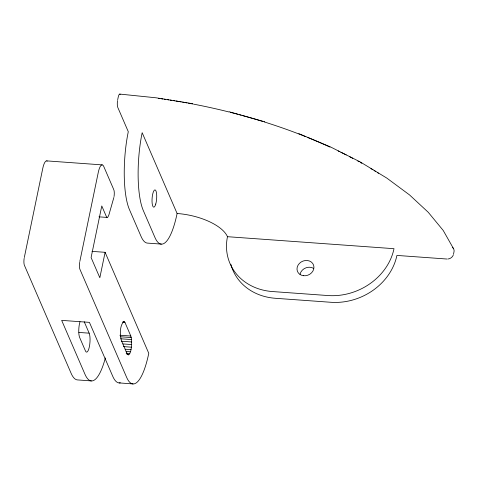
<?xml version="1.0" encoding="UTF-8"?>
<svg xmlns="http://www.w3.org/2000/svg" width="478" height="478" viewBox="0 0 478 478"><rect width="100%" height="100%" fill="white"/><g stroke="black" fill="none" stroke-linecap="round" stroke-linejoin="round"><path stroke-width="0.72" d="M131.665 344.554L131.593 339.571L130.823 336.022L124.997 322.554L123.736 321.389C119.542 326.289 119.96 334.307 121.316 340.354L127.136 353.822L128.403 354.987C131.378 352.615 131.121 348.014 131.665 344.554L122.9 343.921M24.306 257.54L42.733 168.537A14.424 3.794 -85.9 0 1 47.25 161.098M79.814 261.538L98.247 172.534A14.424 3.794 -85.9 0 1 103.792 166.553L113.77 189.635M117.696 99.681L118.221 97.142A5.772 1.518 -85.9 0 1 120.247 94.393M91.949 251.368L105.1 252.312L99.83 277.742L91.095 257.546L101.778 205.958L106.415 216.677M453.479 254.338L454.004 251.792A5.772 4.971 -23.4 0 0 452.564 247.514M113.883 197.414L108.894 214.891L107.909 217.03L107.096 217.43L98.952 216.845M46.671 160.883L102.178 164.886M227.474 236.694L394.003 248.691A57.689 49.67 -23.4 0 1 327.962 295.547L272.454 291.55A57.689 49.67 -23.4 0 1 227.474 236.694A43.265 18.833 11.7 0 0 177.105 213.493L142.169 132.699A57.689 15.182 -85.9 0 0 143.281 210.487L154.926 237.423A57.689 15.182 -85.9 0 0 177.105 213.493M446.858 259.022L396.913 255.425A57.689 49.67 -23.4 0 1 330.872 302.281L275.364 298.284A57.689 49.67 -23.4 0 1 230.838 264.232M161.361 244.103L147.487 243.105A57.689 15.182 -85.9 0 1 141.052 236.419L129.401 209.489A57.689 15.182 -85.9 0 1 128.289 131.701L117.809 107.466M122.948 321.533L124.411 321.64M122.81 322.399L124.997 322.554M119.87 335.233L130.823 336.022M78.936 332.437L89.159 333.172A10.098 2.659 -85.9 0 1 89.356 346.789A10.098 2.659 -85.9 0 1 85.472 350.971L79.653 337.51A10.098 2.659 -85.9 0 1 79.999 321.754M120.331 336.757L131.289 337.546M120.641 338.783L131.593 339.571M121.502 341.226L131.725 341.961M123.39 346.592L131.426 347.171M125.176 349.215L131.02 349.633M126.09 351.461L130.47 351.778M126.174 353.188L129.825 353.451M126.927 354.389L129.12 354.545M91.4 380.918L77.52 379.92A57.689 15.182 -85.9 0 1 71.085 373.234L24.414 265.32M119.153 382.92L133.027 383.918M119.799 94.082L156.121 97.805L192.807 103.738M229.231 111.786L264.77 121.812M298.81 133.643L330.776 147.075L360.113 161.881M107.096 217.43L106.618 217.048M360.526 162.12L386.81 178.085L409.509 194.899L428.234 212.274L443.202 230.438L453.562 248.727M105.1 252.312L148.772 353.308A57.689 15.182 -85.9 0 1 126.592 377.238L79.928 269.317A5.766 1.518 -85.9 0 1 79.665 262.368M84.212 321.73L89.159 333.172M117.642 106.982A5.778 1.518 -85.9 0 1 117.546 100.511M453.246 255.127A5.778 4.971 -23.4 0 1 447.743 259.022M158.529 98.384A283.562 123.414 11.7 0 1 159.987 98.582M161.439 98.785A283.562 123.414 11.7 0 1 162.896 98.994M164.354 99.203A283.562 123.414 11.7 0 1 165.812 99.412M167.27 99.633A283.562 123.414 11.7 0 1 168.734 99.854M170.192 100.075A283.562 123.414 11.7 0 1 171.656 100.302M173.114 100.535A283.562 123.414 11.7 0 1 174.578 100.768M176.041 101.007A283.562 123.414 11.7 0 1 181.156 101.868M182.614 102.125A283.562 123.414 11.7 0 1 184.078 102.382M185.536 102.639A283.562 123.414 11.7 0 1 186.994 102.901M188.452 103.17A283.562 123.414 11.7 0 1 192.819 103.989M193.542 104.132A283.562 123.414 11.7 0 1 229.022 111.989M230.45 112.354A283.562 123.414 11.7 0 1 237.596 114.206M239.018 114.589A283.562 123.414 11.7 0 1 241.151 115.168M242.573 115.557A283.562 123.414 11.7 0 1 262.96 121.526M264.346 121.956A283.562 123.414 11.7 0 1 305.812 136.702M307.88 137.533A283.562 123.414 11.7 0 1 329.951 147.069M338.179 150.952A283.562 123.414 11.7 0 1 339.535 151.61M340.88 152.267A283.562 123.414 11.7 0 1 346.215 154.938M349.502 156.629A283.562 123.414 11.7 0 1 352.752 158.332M357.855 161.086A283.562 123.414 11.7 0 1 359.115 161.779M360.46 162.526A283.562 123.414 11.7 0 1 361.798 163.279M370.964 168.609A283.562 123.414 11.7 0 1 372.882 169.768M374.149 170.538A283.562 123.414 11.7 0 1 375.403 171.315M377.279 172.486A283.562 123.414 11.7 0 1 378.516 173.269M300.059 274.252A8.652 7.451 -23.4 0 1 313.574 268.331M120.354 382.812A57.689 15.182 -85.9 0 1 112.718 376.234L89.422 322.369L61.668 320.374L84.965 374.238A57.689 15.182 -85.9 0 0 105.351 357.932M113.943 190.119A5.766 1.518 -85.9 0 1 114.033 196.589M24.247 264.836A5.766 1.518 -85.9 0 1 24.151 258.371M303.458 275.71A8.652 7.451 -23.4 0 0 313.61 265.194A8.652 7.451 -23.4 0 0 299.348 263.462A8.652 7.451 -23.4 0 0 303.458 275.71M155.75 204.064A8.652 2.276 -85.9 0 0 155.332 190.023A8.652 2.276 -85.9 0 0 152.028 201.495A8.652 2.276 -85.9 0 0 155.75 204.064"/></g></svg>
